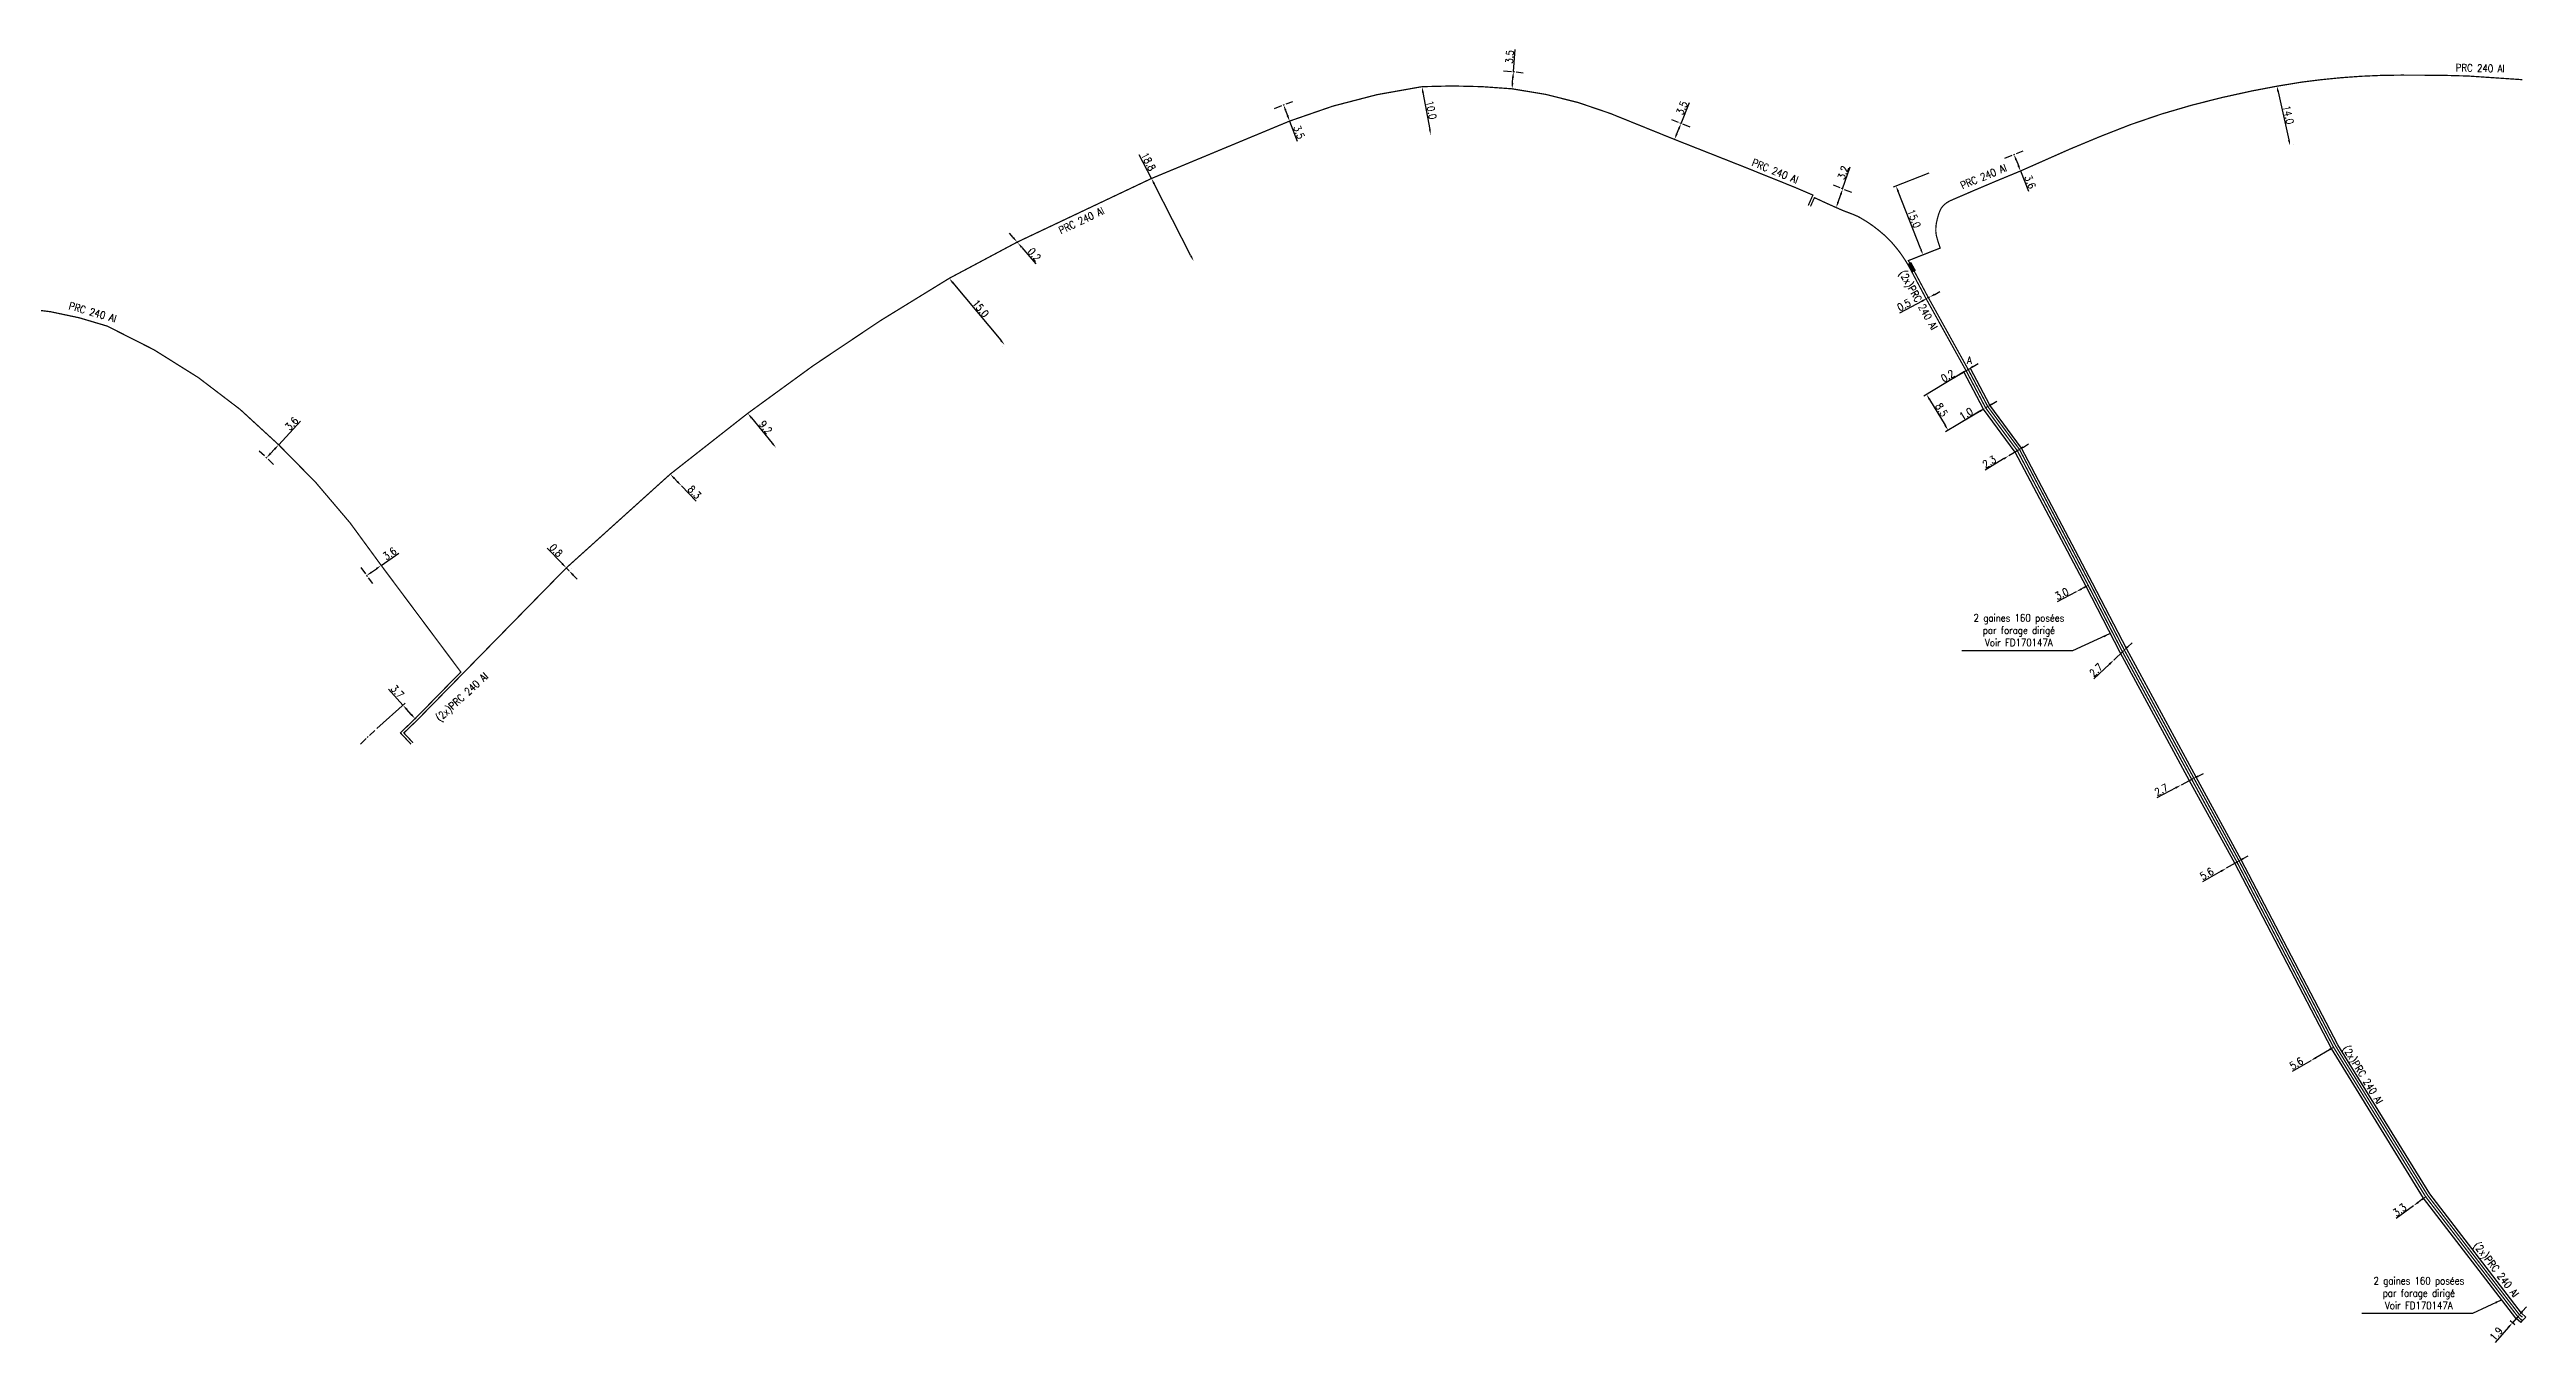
# Model space of a CAD drawing. Header units: millimetres. Extents: x 169999 to 171001, y 147000 to 147892.
# Drawn here: x 170499 to 171001, y 147193 to 147455 of the extents above; entities that cross this region are included whole.
import ezdxf
from ezdxf.enums import TextEntityAlignment as Align

# ---------------------------------------------------------------- set-up
doc = ezdxf.new("R2010")
doc.units = ezdxf.units.MM
doc.header["$PDMODE"] = 34
doc.linetypes.add('CENTER', pattern=[50.8, 31.75, -6.35, 6.35, -6.35])
doc.layers.get('0').update_dxf_attribs({"linetype": 'CONTINUOUS'})
doc.layers.get('DEFPOINTS').update_dxf_attribs({"linetype": 'CONTINUOUS'})
for name, color, linetype in [('M_120', 5, 'M_ST_13'), ('M_300', 7, 'CONTINUOUS'), ('M_400', 7, 'CONTINUOUS')]:
    doc.layers.add(name, color=color, linetype=linetype)
doc.styles.add('M_ROMANS', font='ROMANS.shx', dxfattribs={"width": 0.75})
doc.styles.get("Standard").update_dxf_attribs({"font": 'romans.shx', "width": 0.85})
doc.linetypes.add('M_ST_13', pattern='A,5,-0.3,["oo",Standard,S=1.5,R=0,X=0,Y=-0.5],-3', length=8.3)
doc.dimstyles.get("Standard").update_dxf_attribs({"dimtxt": 1.5, "dimasz": 1.2, "dimexe": 0.625, "dimexo": 0.625, "dimgap": 0.25, "dimtad": 1, "dimdec": 1, "dimzin": 0, "dimdsep": 46, "dimtxsty": 'Standard', "dimcen": -0.5, "dimadec": 0, "dimazin": 0, "dimtfac": 1, "dimtdec": 1, "dimtmove": 0, "dimatfit": 3, "dimfxl": 1, "dimtolj": 1, "dimtzin": 0, "dimarcsym": 0})

# ---------------------------------------------------------------- blocks, each defined once
blk = doc.blocks.new('*D1')
at = {"layer": 'DEFPOINTS', "color": 0, "linetype": 'Continuous'}
for p in [(170997.97, 147196.5), (170998.91, 147195.67), (170999.23, 147197.93)]:
    blk.add_point(p, dxfattribs=at)
at = {"layer": 'M_120', "color": 0, "linetype": 'Continuous', "lineweight": -2}
for p, q in [((171000.02, 147198.83), (171000.82, 147199.73)), ((170997.18, 147195.6), (170994.45, 147192.51)), ((170998.45, 147196.09), (170997.5, 147196.92)), ((170999.23, 147197.93), (170997.97, 147196.5))]:
    blk.add_line(p, q, dxfattribs=at)
at = {"layer": 'M_120', "color": 0, "linetype": 'Continuous'}
for points in [[(170999.87, 147198.96), (171000.17, 147198.7), (170999.23, 147197.93)], [(170997.03, 147195.74), (170997.33, 147195.47), (170997.97, 147196.5)]]:
    blk.add_solid(points, dxfattribs=at)
at = {"layer": 'M_120', "color": 0, "linetype": 'Continuous', "insert": (170994.67, 147194.27), "char_height": 1.5, "attachment_point": 5, "rotation": 48.5824}
blk.add_mtext('\\A1;1.9', dxfattribs=at)
blk = doc.blocks.new('*D2')
at = {"layer": 'DEFPOINTS', "color": 0, "linetype": 'Continuous'}
for p in [(170977.95, 147220.23), (170977.95, 147220.23), (170980.6, 147222.2)]:
    blk.add_point(p, dxfattribs=at)
at = {"layer": 'M_120', "color": 0, "linetype": 'Continuous', "lineweight": -2}
for p, q in [((170977.95, 147220.23), (170974.44, 147217.62)), ((170979.63, 147221.48), (170978.91, 147220.95))]:
    blk.add_line(p, q, dxfattribs=at)
at = {"layer": 'M_120', "color": 0, "linetype": 'Continuous'}
for points in [[(170978.79, 147221.11), (170979.03, 147220.79), (170977.95, 147220.23)], [(170979.51, 147221.64), (170979.75, 147221.32), (170980.6, 147222.2)]]:
    blk.add_solid(points, dxfattribs=at)
at = {"layer": 'M_120', "color": 0, "linetype": 'Continuous', "insert": (170975.12, 147219.37), "char_height": 1.5, "attachment_point": 5, "rotation": 36.6646}
blk.add_mtext('\\A1;3.3', dxfattribs=at)
blk = doc.blocks.new('*D3')
at = {"layer": 'DEFPOINTS', "color": 0, "linetype": 'Continuous'}
for p in [(170957.12, 147249.64), (170957.12, 147249.64), (170961.95, 147252.48)]:
    blk.add_point(p, dxfattribs=at)
at = {"layer": 'M_120', "color": 0, "linetype": 'Continuous', "lineweight": -2}
for p, q in [((170957.12, 147249.64), (170953.35, 147247.42)), ((170960.91, 147251.87), (170958.15, 147250.25)), ((170961.63, 147253.02), (170961.63, 147253.02))]:
    blk.add_line(p, q, dxfattribs=at)
at = {"layer": 'M_120', "color": 0, "linetype": 'Continuous'}
for points in [[(170958.05, 147250.42), (170958.26, 147250.08), (170957.12, 147249.64)], [(170960.81, 147252.05), (170961.01, 147251.7), (170961.95, 147252.48)]]:
    blk.add_solid(points, dxfattribs=at)
at = {"layer": 'M_120', "color": 0, "linetype": 'Continuous', "insert": (170954.21, 147249.09), "char_height": 1.5, "attachment_point": 5, "rotation": 30.5009}
blk.add_mtext('\\A1;5.6', dxfattribs=at)
blk = doc.blocks.new('*D4')
at = {"layer": 'DEFPOINTS', "color": 0, "linetype": 'Continuous'}
for p in [(170942.38, 147290.01), (170939.99, 147288.65), (170939.99, 147288.65)]:
    blk.add_point(p, dxfattribs=at)
at = {"layer": 'M_120', "color": 0, "linetype": 'Continuous', "lineweight": -2}
for p, q in [((170942.38, 147290.01), (170939.99, 147288.65)), ((170943.42, 147290.61), (170944.46, 147291.2)), ((170938.95, 147288.05), (170935.16, 147285.89))]:
    blk.add_line(p, q, dxfattribs=at)
at = {"layer": 'M_120', "color": 0, "linetype": 'Continuous'}
for points in [[(170943.32, 147290.78), (170943.52, 147290.43), (170942.38, 147290.01)], [(170938.85, 147288.23), (170939.05, 147287.88), (170939.99, 147288.65)]]:
    blk.add_solid(points, dxfattribs=at)
at = {"layer": 'M_120', "color": 0, "linetype": 'Continuous', "insert": (170936.04, 147287.54), "char_height": 1.5, "attachment_point": 5, "rotation": 29.7235}
blk.add_mtext('\\A1;5.6', dxfattribs=at)
blk = doc.blocks.new('*D5')
at = {"layer": 'DEFPOINTS', "color": 0, "linetype": 'Continuous'}
for p in [(170930.83, 147305.52), (170930.83, 147305.52), (170933.22, 147306.77)]:
    blk.add_point(p, dxfattribs=at)
at = {"layer": 'M_120', "color": 0, "linetype": 'Continuous', "lineweight": -2}
for p, q in [((170929.76, 147304.97), (170925.89, 147302.95)), ((170933.22, 147306.77), (170930.83, 147305.52)), ((170934.29, 147307.32), (170935.35, 147307.88))]:
    blk.add_line(p, q, dxfattribs=at)
at = {"layer": 'M_120', "color": 0, "linetype": 'Continuous'}
for points in [[(170929.67, 147305.14), (170929.86, 147304.79), (170930.83, 147305.52)], [(170934.19, 147307.5), (170934.38, 147307.15), (170933.22, 147306.77)]]:
    blk.add_solid(points, dxfattribs=at)
at = {"layer": 'M_120', "color": 0, "linetype": 'Continuous', "insert": (170926.83, 147304.57), "char_height": 1.5, "attachment_point": 5, "rotation": 27.5306}
blk.add_mtext('\\A1;2.7', dxfattribs=at)
blk = doc.blocks.new('*D6')
at = {"layer": 'DEFPOINTS', "color": 0, "linetype": 'Continuous'}
for p in [(170917.19, 147330.86), (170917.19, 147330.86), (170919.15, 147332.72)]:
    blk.add_point(p, dxfattribs=at)
at = {"layer": 'M_120', "color": 0, "linetype": 'Continuous', "lineweight": -2}
for p, q in [((170920.02, 147333.54), (170920.89, 147334.37)), ((170916.32, 147330.04), (170913.14, 147327.03)), ((170919.15, 147332.72), (170917.19, 147330.86)), ((170919.58, 147332.26), (170919.58, 147332.26))]:
    blk.add_line(p, q, dxfattribs=at)
at = {"layer": 'M_120', "color": 0, "linetype": 'Continuous'}
for points in [[(170916.18, 147330.18), (170916.46, 147329.89), (170917.19, 147330.86)], [(170919.88, 147333.69), (170920.16, 147333.4), (170919.15, 147332.72)]]:
    blk.add_solid(points, dxfattribs=at)
at = {"layer": 'M_120', "color": 0, "linetype": 'Continuous', "insert": (170913.61, 147328.85), "char_height": 1.5, "attachment_point": 5, "rotation": 43.4334}
blk.add_mtext('\\A1;2.7', dxfattribs=at)
blk = doc.blocks.new('*D7')
at = {"layer": 'DEFPOINTS', "color": 0, "linetype": 'Continuous'}
for p in [(170909.59, 147344.72), (170909.59, 147344.72), (170912.24, 147346.12)]:
    blk.add_point(p, dxfattribs=at)
at = {"layer": 'M_120', "color": 0, "linetype": 'Continuous', "lineweight": -2}
for p, q in [((170909.59, 147344.72), (170905.72, 147342.68)), ((170911.18, 147345.56), (170910.65, 147345.28))]:
    blk.add_line(p, q, dxfattribs=at)
at = {"layer": 'M_120', "color": 0, "linetype": 'Continuous'}
for points in [[(170910.56, 147345.45), (170910.75, 147345.1), (170909.59, 147344.72)], [(170911.09, 147345.73), (170911.28, 147345.38), (170912.24, 147346.12)]]:
    blk.add_solid(points, dxfattribs=at)
at = {"layer": 'M_120', "color": 0, "linetype": 'Continuous', "insert": (170906.66, 147344.3), "char_height": 1.5, "attachment_point": 5, "rotation": 27.7917}
blk.add_mtext('\\A1;3.0', dxfattribs=at)
blk = doc.blocks.new('*D8')
at = {"layer": 'DEFPOINTS', "color": 0, "linetype": 'Continuous'}
for p in [(170895.9, 147372.26), (170895.9, 147372.26), (170897.87, 147373.44)]:
    blk.add_point(p, dxfattribs=at)
at = {"layer": 'M_120', "color": 0, "linetype": 'Continuous', "lineweight": -2}
for p, q in [((170898.9, 147374.06), (170899.92, 147374.68)), ((170894.87, 147371.64), (170891.12, 147369.39)), ((170897.87, 147373.44), (170895.9, 147372.26))]:
    blk.add_line(p, q, dxfattribs=at)
at = {"layer": 'M_120', "color": 0, "linetype": 'Continuous'}
for points in [[(170898.79, 147374.23), (170899, 147373.89), (170897.87, 147373.44)], [(170894.77, 147371.81), (170894.97, 147371.47), (170895.9, 147372.26)]]:
    blk.add_solid(points, dxfattribs=at)
at = {"layer": 'M_120', "color": 0, "linetype": 'Continuous', "insert": (170891.97, 147371.06), "char_height": 1.5, "attachment_point": 5, "rotation": 31.0317}
blk.add_mtext('\\A1;2.3', dxfattribs=at)
blk = doc.blocks.new('*D9')
at = {"layer": 'DEFPOINTS', "color": 0, "linetype": 'Continuous'}
for p in [(170891.12, 147381.94), (170891.12, 147381.94), (170891.45, 147382.13)]:
    blk.add_point(p, dxfattribs=at)
at = {"layer": 'M_120', "color": 0, "linetype": 'Continuous', "lineweight": -2}
for p, q in [((170890.09, 147381.32), (170886.5, 147379.16)), ((170891.45, 147382.13), (170891.12, 147381.94)), ((170892.47, 147382.75), (170893.5, 147383.37))]:
    blk.add_line(p, q, dxfattribs=at)
at = {"layer": 'M_120', "color": 0, "linetype": 'Continuous'}
for points in [[(170889.99, 147381.49), (170890.2, 147381.15), (170891.12, 147381.94)], [(170892.37, 147382.92), (170892.58, 147382.58), (170891.45, 147382.13)]]:
    blk.add_solid(points, dxfattribs=at)
at = {"layer": 'M_120', "color": 0, "linetype": 'Continuous', "insert": (170887.27, 147380.79), "char_height": 1.5, "attachment_point": 5, "rotation": 31.0313}
blk.add_mtext('\\A1;1.0', dxfattribs=at)
blk = doc.blocks.new('*D10')
at = {"layer": 'DEFPOINTS', "color": 0, "linetype": 'Continuous'}
for p in [(170887.48, 147389.67), (170891.12, 147381.94), (170883.64, 147377.43)]:
    blk.add_point(p, dxfattribs=at)
at = {"layer": 'M_400', "color": 0, "linetype": 'Continuous', "lineweight": -2}
for p, q in [((170886.94, 147389.34), (170878.72, 147384.4)), ((170879.87, 147383.69), (170883.02, 147378.46)), ((170890.59, 147381.62), (170883.1, 147377.11))]:
    blk.add_line(p, q, dxfattribs=at)
at = {"layer": 'M_400', "color": 0, "linetype": 'Continuous'}
for points in [[(170880.05, 147383.79), (170879.7, 147383.59), (170879.26, 147384.72)], [(170883.19, 147378.57), (170882.85, 147378.36), (170883.64, 147377.43)]]:
    blk.add_solid(points, dxfattribs=at)
at = {"layer": 'M_400', "color": 0, "linetype": 'Continuous', "insert": (170882.3, 147381.59), "char_height": 1.5, "attachment_point": 5, "rotation": 301.0313}
blk.add_mtext('\\A1;8.5', dxfattribs=at)
blk = doc.blocks.new('*D11')
at = {"layer": 'DEFPOINTS', "color": 0, "linetype": 'Continuous'}
for p in [(170887.48, 147389.67), (170887.65, 147389.77), (170887.65, 147389.77)]:
    blk.add_point(p, dxfattribs=at)
at = {"layer": 'M_400', "color": 0, "linetype": 'Continuous', "lineweight": -2}
for p, q in [((170887.16, 147390.2), (170887.16, 147390.2)), ((170887.33, 147390.3), (170887.33, 147390.3)), ((170887.65, 147389.77), (170887.48, 147389.67)), ((170888.68, 147390.39), (170889.71, 147391.01)), ((170886.45, 147389.05), (170882.7, 147386.79))]:
    blk.add_line(p, q, dxfattribs=at)
at = {"layer": 'M_400', "color": 0, "linetype": 'Continuous'}
for points in [[(170886.35, 147389.22), (170886.55, 147388.88), (170887.48, 147389.67)], [(170888.57, 147390.56), (170888.78, 147390.22), (170887.65, 147389.77)]]:
    blk.add_solid(points, dxfattribs=at)
at = {"layer": 'M_400', "color": 0, "linetype": 'Continuous', "insert": (170883.55, 147388.47), "char_height": 1.5, "attachment_point": 5, "rotation": 31.0313}
blk.add_mtext('\\A1;0.2', dxfattribs=at)
blk = doc.blocks.new('*D12')
at = {"layer": 'DEFPOINTS', "color": 0, "linetype": 'Continuous'}
for p in [(170879.41, 147404.21), (170879.86, 147404.45), (170879.86, 147404.45)]:
    blk.add_point(p, dxfattribs=at)
at = {"layer": 'M_120', "color": 0, "linetype": 'Continuous', "lineweight": -2}
for p, q in [((170879.86, 147404.45), (170879.41, 147404.21)), ((170880.92, 147405.01), (170881.98, 147405.57)), ((170878.35, 147403.65), (170873.75, 147401.22))]:
    blk.add_line(p, q, dxfattribs=at)
at = {"layer": 'M_120', "color": 0, "linetype": 'Continuous'}
for points in [[(170878.26, 147403.83), (170878.45, 147403.47), (170879.41, 147404.21)], [(170880.82, 147405.18), (170881.01, 147404.83), (170879.86, 147404.45)]]:
    blk.add_solid(points, dxfattribs=at)
at = {"layer": 'M_120', "color": 0, "linetype": 'Continuous', "insert": (170874.69, 147402.85), "char_height": 1.5, "attachment_point": 5, "rotation": 27.8416}
blk.add_mtext('\\A1;0.5', dxfattribs=at)
blk = doc.blocks.new('*D13')
at = {"layer": 'DEFPOINTS', "color": 0, "linetype": 'Continuous'}
for p in [(170880.32, 147429.82), (170873.07, 147426.98), (170878.54, 147413.02)]:
    blk.add_point(p, dxfattribs=at)
at = {"layer": 'M_120', "color": 0, "linetype": 'Continuous', "lineweight": -2}
for p, q in [((170879.74, 147429.59), (170872.49, 147426.75)), ((170878.1, 147414.14), (170873.51, 147425.86))]:
    blk.add_line(p, q, dxfattribs=at)
at = {"layer": 'M_120', "color": 0, "linetype": 'Continuous'}
for points in [[(170873.7, 147425.93), (170873.33, 147425.79), (170873.07, 147426.98)], [(170878.29, 147414.21), (170877.92, 147414.06), (170878.54, 147413.02)]]:
    blk.add_solid(points, dxfattribs=at)
at = {"layer": 'M_120', "color": 0, "linetype": 'Continuous', "insert": (170876.74, 147420.36), "char_height": 1.5, "attachment_point": 5, "rotation": 291.3808}
blk.add_mtext('\\A1;15.0', dxfattribs=at)
blk = doc.blocks.new('M_300_03')
at = {"color": 0, "linetype": 'Continuous'}
blk.add_solid([(-1, 0.75), (-1, 0), (1, 0.75), (1, 0)], dxfattribs=at)
at = {"color": 0, "linetype": 'Continuous', "style": 'M_ROMANS', "width": 0.75, "flags": 3}
for tag, p in [('DEF_LEG', (0, -4.625)), ('DEF_COUP', (0, -7.125)), ('DEF_TYPE', (0, -9.625))]:
    blk.add_attdef(tag, text='', height=1.2, dxfattribs=at).set_placement(p, align=Align.MIDDLE)
blk = doc.blocks.new('*D14')
at = {"layer": 'DEFPOINTS', "color": 0, "linetype": 'Continuous'}
for p in [(170896.97, 147433.37), (170896.97, 147433.37), (170898.3, 147430.02)]:
    blk.add_point(p, dxfattribs=at)
at = {"layer": 'M_120', "color": 0, "linetype": 'Continuous', "lineweight": -2}
for p, q in [((170897.42, 147432.25), (170897.86, 147431.14)), ((170898.3, 147430.02), (170899.92, 147425.96))]:
    blk.add_line(p, q, dxfattribs=at)
at = {"layer": 'M_120', "color": 0, "linetype": 'Continuous'}
for points in [[(170897.6, 147432.33), (170897.23, 147432.18), (170896.97, 147433.37)], [(170898.05, 147431.21), (170897.67, 147431.06), (170898.3, 147430.02)]]:
    blk.add_solid(points, dxfattribs=at)
at = {"layer": 'M_120', "color": 0, "linetype": 'Continuous', "insert": (170900.26, 147427.8), "char_height": 1.5, "attachment_point": 5, "rotation": 291.6814}
blk.add_mtext('\\A1;3.6', dxfattribs=at)
blk = doc.blocks.new('*D15')
at = {"layer": 'DEFPOINTS', "color": 0, "linetype": 'Continuous'}
for p in [(170950.25, 147447.21), (170952.92, 147435.18), (170952.92, 147435.18)]:
    blk.add_point(p, dxfattribs=at)
at = {"layer": 'M_120', "color": 0, "linetype": 'Continuous', "lineweight": -2}
for p, q in [((170950.51, 147446.04), (170952.66, 147436.35)), ((170950.86, 147447.34), (170950.86, 147447.34)), ((170953.53, 147435.31), (170953.53, 147435.31))]:
    blk.add_line(p, q, dxfattribs=at)
at = {"layer": 'M_120', "color": 0, "linetype": 'Continuous'}
for points in [[(170950.71, 147446.08), (170950.32, 147445.99), (170950.25, 147447.21)], [(170952.86, 147436.39), (170952.47, 147436.3), (170952.92, 147435.18)]]:
    blk.add_solid(points, dxfattribs=at)
at = {"layer": 'M_120', "color": 0, "linetype": 'Continuous', "insert": (170952.56, 147441.41), "char_height": 1.5, "attachment_point": 5, "rotation": 282.5113}
blk.add_mtext('\\A1;14.0', dxfattribs=at)
blk = doc.blocks.new('*D16')
at = {"layer": 'DEFPOINTS', "color": 0, "linetype": 'Continuous'}
for p in [(170862.26, 147426.37), (170862.26, 147426.37), (170860.95, 147422.6)]:
    blk.add_point(p, dxfattribs=at)
at = {"layer": 'M_120', "color": 0, "linetype": 'Continuous', "lineweight": -2}
for p, q in [((170862.26, 147426.37), (170863.81, 147430.85)), ((170861.35, 147423.73), (170861.87, 147425.24)), ((170861.67, 147426.58), (170861.67, 147426.58)), ((170860.36, 147422.8), (170860.36, 147422.8))]:
    blk.add_line(p, q, dxfattribs=at)
at = {"layer": 'M_120', "color": 0, "linetype": 'Continuous'}
for points in [[(170861.68, 147425.3), (170862.06, 147425.17), (170862.26, 147426.37)], [(170861.16, 147423.8), (170861.54, 147423.67), (170860.95, 147422.6)]]:
    blk.add_solid(points, dxfattribs=at)
at = {"layer": 'M_120', "color": 0, "linetype": 'Continuous', "insert": (170862.34, 147429.68), "char_height": 1.5, "attachment_point": 5, "rotation": 70.9263}
blk.add_mtext('\\A1;3.2', dxfattribs=at)
blk = doc.blocks.new('*D17')
at = {"layer": 'DEFPOINTS', "color": 0, "linetype": 'Continuous'}
for p in [(170829.51, 147439.66), (170829.51, 147439.66), (170828.19, 147436.42)]:
    blk.add_point(p, dxfattribs=at)
at = {"layer": 'M_120', "color": 0, "linetype": 'Continuous', "lineweight": -2}
for p, q in [((170829.51, 147439.66), (170831.22, 147443.89)), ((170828.64, 147437.53), (170829.06, 147438.55))]:
    blk.add_line(p, q, dxfattribs=at)
at = {"layer": 'M_120', "color": 0, "linetype": 'Continuous'}
for points in [[(170828.87, 147438.63), (170829.24, 147438.48), (170829.51, 147439.66)], [(170828.46, 147437.61), (170828.83, 147437.46), (170828.19, 147436.42)]]:
    blk.add_solid(points, dxfattribs=at)
at = {"layer": 'M_120', "color": 0, "linetype": 'Continuous', "insert": (170829.7, 147442.8), "char_height": 1.5, "attachment_point": 5, "rotation": 67.9594}
blk.add_mtext('\\A1;3.5', dxfattribs=at)
blk = doc.blocks.new('*D18')
at = {"layer": 'DEFPOINTS', "color": 0, "linetype": 'Continuous'}
for p in [(170795.55, 147450.17), (170795.55, 147450.17), (170795.27, 147446.68)]:
    blk.add_point(p, dxfattribs=at)
at = {"layer": 'M_120', "color": 0, "linetype": 'Continuous', "lineweight": -2}
for p, q in [((170795.55, 147450.17), (170795.91, 147454.65)), ((170795.37, 147447.88), (170795.46, 147448.98))]:
    blk.add_line(p, q, dxfattribs=at)
at = {"layer": 'M_120', "color": 0, "linetype": 'Continuous'}
for points in [[(170795.26, 147448.99), (170795.65, 147448.96), (170795.55, 147450.17)], [(170795.17, 147447.89), (170795.57, 147447.86), (170795.27, 147446.68)]]:
    blk.add_solid(points, dxfattribs=at)
at = {"layer": 'M_120', "color": 0, "linetype": 'Continuous', "insert": (170794.78, 147453.15), "char_height": 1.5, "attachment_point": 5, "rotation": 85.4691}
blk.add_mtext('\\A1;3.5', dxfattribs=at)
blk = doc.blocks.new('*D19')
at = {"layer": 'DEFPOINTS', "color": 0, "linetype": 'Continuous'}
for p in [(170777, 147447.11), (170778.82, 147437.28), (170778.82, 147437.28)]:
    blk.add_point(p, dxfattribs=at)
at = {"layer": 'M_120', "color": 0, "linetype": 'Continuous', "lineweight": -2}
blk.add_line((170777.22, 147445.93), (170778.6, 147438.46), dxfattribs=at)
at = {"layer": 'M_120', "color": 0, "linetype": 'Continuous'}
for points in [[(170777.41, 147445.97), (170777.02, 147445.9), (170777, 147447.11)], [(170778.8, 147438.5), (170778.41, 147438.43), (170778.82, 147437.28)]]:
    blk.add_solid(points, dxfattribs=at)
at = {"layer": 'M_120', "color": 0, "linetype": 'Continuous', "insert": (170778.89, 147442.38), "char_height": 1.5, "attachment_point": 5, "rotation": 280.5123}
blk.add_mtext('\\A1;10.0', dxfattribs=at)
blk = doc.blocks.new('*D20')
at = {"layer": 'DEFPOINTS', "color": 0, "linetype": 'Continuous'}
for p in [(170748.98, 147443.42), (170748.98, 147443.42), (170750.2, 147440.14)]:
    blk.add_point(p, dxfattribs=at)
at = {"layer": 'M_120', "color": 0, "linetype": 'Continuous', "lineweight": -2}
for p, q in [((170749.4, 147442.29), (170749.78, 147441.26)), ((170750.2, 147440.14), (170751.73, 147436.04))]:
    blk.add_line(p, q, dxfattribs=at)
at = {"layer": 'M_120', "color": 0, "linetype": 'Continuous'}
for points in [[(170749.58, 147442.36), (170749.21, 147442.22), (170748.98, 147443.42)], [(170749.97, 147441.33), (170749.59, 147441.19), (170750.2, 147440.14)]]:
    blk.add_solid(points, dxfattribs=at)
at = {"layer": 'M_120', "color": 0, "linetype": 'Continuous', "insert": (170752.11, 147437.88), "char_height": 1.5, "attachment_point": 5, "rotation": 290.4859}
blk.add_mtext('\\A1;3.5', dxfattribs=at)
blk = doc.blocks.new('*D21')
at = {"layer": 'DEFPOINTS', "color": 0, "linetype": 'Continuous'}
for p in [(170722.21, 147428.5), (170730.75, 147411.75), (170730.75, 147411.75)]:
    blk.add_point(p, dxfattribs=at)
at = {"layer": 'M_120', "color": 0, "linetype": 'Continuous', "lineweight": -2}
for p, q in [((170722.21, 147428.5), (170719.75, 147433.32)), ((170730.2, 147412.82), (170722.75, 147427.43))]:
    blk.add_line(p, q, dxfattribs=at)
at = {"layer": 'M_120', "color": 0, "linetype": 'Continuous'}
for points in [[(170722.93, 147427.52), (170722.57, 147427.34), (170722.21, 147428.5)], [(170730.38, 147412.91), (170730.02, 147412.73), (170730.75, 147411.75)]]:
    blk.add_solid(points, dxfattribs=at)
at = {"layer": 'M_120', "color": 0, "linetype": 'Continuous', "insert": (170721.6, 147431.9), "char_height": 1.5, "attachment_point": 5, "rotation": 297.0199}
blk.add_mtext('\\A1;18.8', dxfattribs=at)
blk = doc.blocks.new('*D22')
at = {"layer": 'DEFPOINTS', "color": 0, "linetype": 'Continuous'}
for p in [(170695, 147415.6), (170695.13, 147415.45), (170695.13, 147415.45)]:
    blk.add_point(p, dxfattribs=at)
at = {"layer": 'M_120', "color": 0, "linetype": 'Continuous', "lineweight": -2}
for p, q in [((170694.21, 147416.51), (170693.43, 147417.42)), ((170695, 147415.6), (170695.13, 147415.45)), ((170695.91, 147414.54), (170698.77, 147411.23))]:
    blk.add_line(p, q, dxfattribs=at)
at = {"layer": 'M_120', "color": 0, "linetype": 'Continuous'}
for points in [[(170694.36, 147416.64), (170694.06, 147416.38), (170695, 147415.6)], [(170696.06, 147414.67), (170695.76, 147414.41), (170695.13, 147415.45)]]:
    blk.add_solid(points, dxfattribs=at)
at = {"layer": 'M_120', "color": 0, "linetype": 'Continuous', "insert": (170698.49, 147413.09), "char_height": 1.5, "attachment_point": 5, "rotation": 310.8023}
blk.add_mtext('\\A1;0.2', dxfattribs=at)
blk = doc.blocks.new('*D23')
at = {"layer": 'DEFPOINTS', "color": 0, "linetype": 'Continuous'}
for p in [(170681.22, 147408.25), (170692.45, 147394.77), (170692.45, 147394.77)]:
    blk.add_point(p, dxfattribs=at)
at = {"layer": 'M_120', "color": 0, "linetype": 'Continuous', "lineweight": -2}
for p, q in [((170681.99, 147407.33), (170691.68, 147395.69)), ((170691.97, 147394.37), (170691.97, 147394.37))]:
    blk.add_line(p, q, dxfattribs=at)
at = {"layer": 'M_120', "color": 0, "linetype": 'Continuous'}
for points in [[(170682.14, 147407.46), (170681.83, 147407.2), (170681.22, 147408.25)], [(170691.83, 147395.82), (170691.53, 147395.56), (170692.45, 147394.77)]]:
    blk.add_solid(points, dxfattribs=at)
at = {"layer": 'M_120', "color": 0, "linetype": 'Continuous', "insert": (170687.6, 147402.15), "char_height": 1.5, "attachment_point": 5, "rotation": 309.7923}
blk.add_mtext('\\A1;15.0', dxfattribs=at)
blk = doc.blocks.new('*D24')
at = {"layer": 'DEFPOINTS', "color": 0, "linetype": 'Continuous'}
for p in [(170640.41, 147380.89), (170646.12, 147373.93), (170646.12, 147373.93)]:
    blk.add_point(p, dxfattribs=at)
at = {"layer": 'M_120', "color": 0, "linetype": 'Continuous', "lineweight": -2}
blk.add_line((170641.17, 147379.96), (170645.36, 147374.85), dxfattribs=at)
at = {"layer": 'M_120', "color": 0, "linetype": 'Continuous'}
for points in [[(170641.33, 147380.08), (170641.02, 147379.83), (170640.41, 147380.89)], [(170645.51, 147374.98), (170645.2, 147374.73), (170646.12, 147373.93)]]:
    blk.add_solid(points, dxfattribs=at)
at = {"layer": 'M_120', "color": 0, "linetype": 'Continuous', "insert": (170644.04, 147378.04), "char_height": 1.5, "attachment_point": 5, "rotation": 309.3625}
blk.add_mtext('\\A1;9.2', dxfattribs=at)
blk = doc.blocks.new('*D25')
at = {"layer": 'DEFPOINTS', "color": 0, "linetype": 'Continuous'}
for p in [(170624.7, 147368.56), (170626.95, 147366.21), (170626.95, 147366.21)]:
    blk.add_point(p, dxfattribs=at)
at = {"layer": 'M_120', "color": 0, "linetype": 'Continuous', "lineweight": -2}
for p, q in [((170625.53, 147367.69), (170626.12, 147367.08)), ((170626.95, 147366.21), (170629.98, 147363.06))]:
    blk.add_line(p, q, dxfattribs=at)
at = {"layer": 'M_120', "color": 0, "linetype": 'Continuous'}
for points in [[(170625.67, 147367.83), (170625.39, 147367.55), (170624.7, 147368.56)], [(170626.26, 147367.22), (170625.97, 147366.94), (170626.95, 147366.21)]]:
    blk.add_solid(points, dxfattribs=at)
at = {"layer": 'M_120', "color": 0, "linetype": 'Continuous', "insert": (170629.6, 147364.9), "char_height": 1.5, "attachment_point": 5, "rotation": 313.8604}
blk.add_mtext('\\A1;8.3', dxfattribs=at)
blk = doc.blocks.new('*D26')
at = {"layer": 'DEFPOINTS', "color": 0, "linetype": 'Continuous'}
for p in [(170603.64, 147349.55), (170604.19, 147348.97), (170604.19, 147348.97)]:
    blk.add_point(p, dxfattribs=at)
at = {"layer": 'M_120', "color": 0, "linetype": 'Continuous', "lineweight": -2}
for p, q in [((170602.8, 147350.41), (170599.76, 147353.55)), ((170604.19, 147348.97), (170603.64, 147349.55)), ((170604.08, 147349.98), (170604.08, 147349.98)), ((170604.64, 147349.41), (170604.64, 147349.41)), ((170605.03, 147348.11), (170605.86, 147347.25))]:
    blk.add_line(p, q, dxfattribs=at)
at = {"layer": 'M_120', "color": 0, "linetype": 'Continuous'}
for points in [[(170602.94, 147350.55), (170602.66, 147350.27), (170603.64, 147349.55)], [(170605.17, 147348.25), (170604.88, 147347.97), (170604.19, 147348.97)]]:
    blk.add_solid(points, dxfattribs=at)
at = {"layer": 'M_120', "color": 0, "linetype": 'Continuous', "insert": (170601.58, 147353.1), "char_height": 1.5, "attachment_point": 5, "rotation": 314.1272}
blk.add_mtext('\\A1;0.8', dxfattribs=at)
blk = doc.blocks.new('*D27')
at = {"layer": 'DEFPOINTS', "color": 0, "linetype": 'Continuous'}
for p in [(170570.53, 147321.72), (170573, 147318.97), (170564.81, 147316.59)]:
    blk.add_point(p, dxfattribs=at)
at = {"layer": 'M_120', "color": 0, "linetype": 'Continuous', "lineweight": -2}
for p, q in [((170570.53, 147321.72), (170567.61, 147324.98)), ((170565.28, 147317), (170571, 147322.14)), ((170572.2, 147319.86), (170571.33, 147320.83))]:
    blk.add_line(p, q, dxfattribs=at)
at = {"layer": 'M_120', "color": 0, "linetype": 'Continuous'}
for points in [[(170571.48, 147320.97), (170571.18, 147320.7), (170570.53, 147321.72)], [(170572.35, 147320), (170572.05, 147319.73), (170573, 147318.97)]]:
    blk.add_solid(points, dxfattribs=at)
at = {"layer": 'M_120', "color": 0, "linetype": 'Continuous', "insert": (170569.41, 147324.46), "char_height": 1.5, "attachment_point": 5, "rotation": 311.9447}
blk.add_mtext('\\A1;3.7', dxfattribs=at)
blk = doc.blocks.new('*D28')
at = {"layer": 'DEFPOINTS', "color": 0, "linetype": 'Continuous'}
for p in [(170566.14, 147350.05), (170563.19, 147347.99), (170563.19, 147347.99)]:
    blk.add_point(p, dxfattribs=at)
at = {"layer": 'M_120', "color": 0, "linetype": 'Continuous', "lineweight": -2}
for p, q in [((170564.17, 147348.68), (170565.16, 147349.36)), ((170566.14, 147350.05), (170569.73, 147352.54))]:
    blk.add_line(p, q, dxfattribs=at)
at = {"layer": 'M_120', "color": 0, "linetype": 'Continuous'}
for points in [[(170565.04, 147349.53), (170565.27, 147349.2), (170566.14, 147350.05)], [(170564.06, 147348.84), (170564.29, 147348.51), (170563.19, 147347.99)]]:
    blk.add_solid(points, dxfattribs=at)
at = {"layer": 'M_120', "color": 0, "linetype": 'Continuous', "insert": (170567.86, 147352.46), "char_height": 1.5, "attachment_point": 5, "rotation": 34.8141}
blk.add_mtext('\\A1;3.6', dxfattribs=at)
blk = doc.blocks.new('*D29')
at = {"layer": 'DEFPOINTS', "color": 0, "linetype": 'Continuous'}
for p in [(170545.36, 147374.51), (170542.9, 147371.88), (170542.9, 147371.88)]:
    blk.add_point(p, dxfattribs=at)
at = {"layer": 'M_120', "color": 0, "linetype": 'Continuous', "lineweight": -2}
for p, q in [((170545.36, 147374.51), (170549.81, 147379.28)), ((170543.72, 147372.76), (170544.54, 147373.63))]:
    blk.add_line(p, q, dxfattribs=at)
at = {"layer": 'M_120', "color": 0, "linetype": 'Continuous'}
for points in [[(170544.39, 147373.77), (170544.68, 147373.5), (170545.36, 147374.51)], [(170543.57, 147372.89), (170543.87, 147372.62), (170542.9, 147371.88)]]:
    blk.add_solid(points, dxfattribs=at)
at = {"layer": 'M_120', "color": 0, "linetype": 'Continuous', "insert": (170548, 147378.8), "char_height": 1.5, "attachment_point": 5, "rotation": 46.9476}
blk.add_mtext('\\A1;3.6', dxfattribs=at)

msp = doc.modelspace()

# ---------------------------------------------------------------- linework, layer by layer
at = {"layer": 'M_120', "color": 7, "linetype": 'CENTER', "ltscale": 0.05, "flags": 128}
for points in [[(170793.56, 147450.35), (170795.55, 147450.17), (170797.54, 147449.94)], [(170747.11, 147442.7), (170748.98, 147443.42), (170750.85, 147444.11)], [(170831.36, 147438.92), (170829.51, 147439.66), (170827.65, 147440.41)], [(170895.12, 147432.62), (170896.97, 147433.37), (170898.83, 147434.11)], [(170864.13, 147425.66), (170862.26, 147426.37), (170860.4, 147427.12)], [(170544.34, 147370.49), (170542.9, 147371.88), (170541.43, 147373.24)], [(170562.02, 147349.61), (170563.19, 147347.99), (170564.37, 147346.38)], [(170561.91, 147313.84), (170563.36, 147315.21), (170564.81, 147316.59)]]:
    msp.add_lwpolyline(points, dxfattribs=at)
at = {"layer": 'M_120', "const_width": 0.25, "flags": 128}
for points in [[(171000, 147448.53), (171000, 147448.53), (171000, 147448.53), (170989.06, 147449.27), (170983.8, 147449.42), (170979.65, 147449.44), (170975.51, 147449.46), (170971.37, 147449.4), (170967.24, 147449.22), (170963.27, 147448.93), (170959.3, 147448.54), (170955.35, 147448.05), (170950.25, 147447.21), (170945.2, 147446.25), (170939.02, 147444.89), (170932.89, 147443.33), (170926.82, 147441.55), (170920.59, 147439.42), (170914.44, 147437.01), (170908.34, 147434.47), (170898.3, 147430.02), (170898.3, 147430.02), (170898.3, 147430.02), (170893.35, 147427.97), (170888.87, 147426.07), (170884.42, 147424.15), (170883.83, 147423.88), (170883.33, 147423.57), (170882.86, 147423.2), (170882.46, 147422.77), (170882.22, 147422.44), (170882.02, 147422.06), (170881.85, 147421.63), (170881.69, 147421.18), (170881.46, 147420.37), (170881.27, 147419.56), (170881.16, 147418.75), (170881.13, 147417.95), (170881.17, 147417.38), (170881.28, 147416.81), (170881.44, 147416.22), (170881.62, 147415.62), (170882.03, 147414.4), (170878.54, 147413.02), (170875.57, 147411.85), (170875.83, 147411.42)], [(170855.74, 147422.83), (170856.54, 147424.61), (170857.07, 147424.37), (170858.02, 147423.93), (170858.97, 147423.49), (170859.93, 147423.06), (170860.95, 147422.6), (170861.87, 147422.2), (170862.38, 147421.98), (170862.9, 147421.78), (170863.41, 147421.59), (170863.91, 147421.4), (170864.4, 147421.21), (170864.88, 147421.01), (170865.34, 147420.8), (170865.79, 147420.56), (170867.09, 147419.78), (170868.35, 147418.93), (170869.55, 147418), (170870.71, 147417.02), (170871.5, 147416.27), (170872.24, 147415.49), (170872.95, 147414.66), (170873.63, 147413.81), (170874.3, 147412.89), (170874.93, 147411.94), (170875.52, 147410.97), (170876.07, 147409.96), (170879.19, 147404.09), (170887.26, 147389.55), (170891.23, 147382), (170897.65, 147373.31), (170912.02, 147346), (170918.93, 147332.6), (170933, 147306.65), (170942.16, 147289.89), (170961.73, 147252.36), (170980.39, 147222.06), (170999.05, 147197.76), (171000, 147196.91)], [(171000.01, 147197.64), (170999.41, 147198.1), (170980.8, 147222.34), (170962.16, 147252.61), (170942.6, 147290.13), (170933.44, 147306.89), (170919.37, 147332.83), (170912.47, 147346.23), (170898.08, 147373.58), (170891.66, 147382.27), (170887.7, 147389.78), (170879.63, 147404.33), (170876.79, 147409.66)]]:
    msp.add_lwpolyline(points, dxfattribs=at)
for points in [[(170855.29, 147423.03), (170856.23, 147425.14), (170852.32, 147426.81), (170841.96, 147430.98), (170828.19, 147436.42), (170815.16, 147441.69, 0.061581), (170795.27, 147446.68, 0.03631), (170777, 147447.11, 0.058976), (170750.2, 147440.14), (170722.21, 147428.5), (170695, 147415.6), (170681.22, 147408.25, 0.029268), (170640.41, 147380.89), (170624.7, 147368.56), (170603.64, 147349.55), (170573.36, 147318.62), (170570.72, 147316.09), (170572.58, 147314.1)], [(170572.18, 147313.8), (170572.18, 147313.8), (170570.02, 147316.11), (170573, 147318.97), (170582.27, 147328.44), (170566.14, 147350.05, 0.054345), (170545.36, 147374.51, 0.091444), (170510.62, 147398.57, 0.060732), (170493.3, 147402.23), (170491.42, 147402.52), (170488.67, 147402.95), (170485.41, 147403.31), (170480.86, 147403.68), (170476.05, 147404.33), (170471.7, 147405.04), (170463.85, 147406.56), (170455.87, 147408.44), (170447.84, 147410.64, 0.044733), (170404.07, 147422), (170404.07, 147422), (170404.07, 147422), (170375.33, 147426.03), (170375.33, 147426.03, -0.046498), (170343.34, 147434.8), (170342.64, 147435.12), (170340.22, 147436.31), (170337.85, 147437.56), (170335.61, 147438.95), (170333.53, 147440.58), (170332.83, 147441.22), (170332.19, 147441.88), (170331.7, 147442.56), (170331.39, 147443.27), (170310.39, 147441.38), (170302.64, 147439.3), (170288.18, 147433.82, 0.048884), (170227.36, 147403.41, 0.00394), (170211.7, 147392.67), (170207.56, 147398.48)]]:
    msp.add_lwpolyline(points, format="xyb", dxfattribs=at)
at = {"layer": 'M_400', "color": 7, "linetype": 'CONTINUOUS'}
for p, q in [((170886.82, 147389.31), (170887.48, 147389.66)), ((170890.81, 147381.73), (170886.82, 147389.31)), ((170888.14, 147390.01), (170887.48, 147389.66)), ((170892.08, 147382.53), (170888.14, 147390.01)), ((170897.23, 147373.04), (170890.81, 147381.73)), ((170898.5, 147373.84), (170892.08, 147382.53)), ((170911.58, 147345.77), (170897.23, 147373.04)), ((170912.91, 147346.46), (170898.5, 147373.84)), ((170918.49, 147332.37), (170911.58, 147345.77)), ((170919.81, 147333.07), (170912.91, 147346.46)), ((170932.56, 147306.41), (170918.49, 147332.37)), ((170933.88, 147307.13), (170919.81, 147333.07)), ((170941.72, 147289.66), (170932.56, 147306.41)), ((170943.04, 147290.36), (170933.88, 147307.13)), ((170961.29, 147252.11), (170941.72, 147289.66)), ((170962.6, 147252.85), (170943.04, 147290.36)), ((170979.98, 147221.77), (170961.29, 147252.11)), ((170981.21, 147222.63), (170962.6, 147252.85)), ((170998.68, 147197.42), (170979.98, 147221.77)), ((170999.78, 147198.44), (170981.21, 147222.63)), ((171000.67, 147197.65), (170999.78, 147198.44)), ((170999.67, 147196.53), (170998.68, 147197.42)), ((170999.67, 147196.53), (171000.17, 147197.09)), ((171000.67, 147197.65), (171000.17, 147197.09))]:
    msp.add_line(p, q, dxfattribs=at)

# ---------------------------------------------------------------- block references
at = {"layer": 'M_300', "rotation": 299.1886888641397}
msp.add_blockref('M_300_03', (170875.97, 147410.35), dxfattribs=at)

# ---------------------------------------------------------------- texts
at = {"layer": 'M_120', "linetype": 'Continuous', "width": 0.85}
for rotation, p in [(358.8498, (170986.47, 147450.22)), (337.8339, (170843.73, 147431.15)), (22.5427, (170886.54, 147426.3)), (25.3657, (170703.87, 147417.19)), (344.0413, (170502.71, 147402.03))]:
    msp.add_text('PRC 240 Al', height=1.5, rotation=rotation, dxfattribs=at).set_placement(p)
for rotation, p in [(299.4218, (170877.53, 147403.82)), (42.3667, (170582.55, 147323.3)), (301.6275, (170967.57, 147246.75)), (307.5147, (170994.62, 147207.24))]:
    msp.add_text('(2x)PRC 240 Al', height=1.5, rotation=rotation, dxfattribs=at).set_placement(p, align=Align.MIDDLE)
at = {"layer": 'M_400', "linetype": 'Continuous', "width": 0.85}
msp.add_text('A', height=1.5, dxfattribs=at).set_placement((170887.95, 147391.65), align=Align.MIDDLE)
at = {"layer": 'M_400', "linetype": 'Continuous', "char_height": 1.5, "attachment_point": 5}
for insert in [(170897.97, 147336.91), (170979.01, 147202.53)]:
    msp.add_mtext('2 gaines 160 posées\\Ppar forage dirigé\\PVoir FD170147A', dxfattribs=dict(at, insert=insert))

# ---------------------------------------------------------------- dimensions: what is measured, and where the dimension line sits
at = {"layer": 'M_120', "linetype": 'Continuous'}
for base, p1, p2, angle, picture, middle in [((170795.55, 147450.17), (170795.27, 147446.68), (170795.55, 147450.17), 265.4691, '*D18', (170795.78, 147453.07)), ((170778.82, 147437.28), (170777, 147447.11), (170778.82, 147437.28), 100.5123, '*D19', (170777.91, 147442.2)), ((170829.51, 147439.66), (170828.19, 147436.42), (170829.51, 147439.66), 247.9594, '*D17', (170830.62, 147442.42)), ((170748.98, 147443.42), (170750.2, 147440.14), (170748.98, 147443.42), 290.4859, '*D20', (170751.18, 147437.53)), ((170730.75, 147411.75), (170722.21, 147428.5), (170730.75, 147411.75), 117.0199, '*D21', (170720.71, 147431.44)), ((170873.07, 147426.98), (170878.54, 147413.02), (170880.32, 147429.82), 291.3808, '*D13', (170875.81, 147420)), ((170896.97, 147433.37), (170898.3, 147430.02), (170896.97, 147433.37), 291.6814, '*D14', (170899.33, 147427.43)), ((170695.13, 147415.45), (170695, 147415.6), (170695.13, 147415.45), 130.8023, '*D22', (170697.73, 147412.43)), ((170879.86, 147404.45), (170879.41, 147404.21), (170879.86, 147404.45), 207.8416, '*D12', (170875.15, 147401.96)), ((170542.9, 147371.88), (170545.36, 147374.51), (170542.9, 147371.88), 46.9476, '*D29', (170548.73, 147378.12)), ((170895.9, 147372.26), (170897.87, 147373.44), (170895.9, 147372.26), 31.0317, '*D8', (170892.48, 147370.2)), ((170563.19, 147347.99), (170566.14, 147350.05), (170563.19, 147347.99), 34.8141, '*D28', (170568.43, 147351.64)), ((170604.19, 147348.97), (170603.64, 147349.55), (170604.19, 147348.97), 134.1272, '*D26', (170600.86, 147352.41)), ((170909.59, 147344.72), (170912.24, 147346.12), (170909.59, 147344.72), 27.7917, '*D7', (170907.13, 147343.42)), ((170917.19, 147330.86), (170919.15, 147332.72), (170917.19, 147330.86), 43.4334, '*D6', (170914.3, 147328.12)), ((170570.53, 147321.72), (170573, 147318.97), (170564.81, 147316.59), 311.9447, '*D27', (170568.67, 147323.8)), ((170930.83, 147305.52), (170933.22, 147306.77), (170930.83, 147305.52), 27.5306, '*D5', (170927.29, 147303.68)), ((170957.12, 147249.64), (170961.95, 147252.48), (170957.12, 147249.64), 30.5009, '*D3', (170954.72, 147248.23)), ((170977.95, 147220.23), (170980.6, 147222.2), (170977.95, 147220.23), 36.6646, '*D2', (170975.71, 147218.57)), ((170997.97, 147196.5), (170999.23, 147197.93), (170998.91, 147195.67), 48.5824, '*D1', (170995.42, 147193.61))]:
    dim = msp.add_linear_dim(base=base, p1=p1, p2=p2, angle=angle, dimstyle='Standard', dxfattribs=at)
    dim.commit()
    dim.dimension.update_dxf_attribs({"geometry": picture, "text_midpoint": middle, "dimtype": 160})
for base, p1, p2, angle, text, picture, middle in [((170952.92, 147435.18), (170950.25, 147447.21), (170952.92, 147435.18), 102.5113, '14.0', '*D15', (170951.59, 147441.19)), ((170862.26, 147426.37), (170860.95, 147422.6), (170862.26, 147426.37), 250.9263, '3.2', '*D16', (170863.29, 147429.35)), ((170692.45, 147394.77), (170681.22, 147408.25), (170692.45, 147394.77), 129.7923, '15.0', '*D23', (170686.83, 147401.51)), ((170646.12, 147373.93), (170640.41, 147380.89), (170646.12, 147373.93), 129.3625, '9.2', '*D24', (170643.26, 147377.41)), ((170891.12, 147381.94), (170891.45, 147382.13), (170891.12, 147381.94), 31.0313, '1.0', '*D9', (170887.78, 147379.93)), ((170626.95, 147366.21), (170624.7, 147368.56), (170626.95, 147366.21), 133.8604, '8.3', '*D25', (170628.88, 147364.21)), ((170939.99, 147288.65), (170942.38, 147290.01), (170939.99, 147288.65), 29.7235, '5.6', '*D4', (170936.53, 147286.67))]:
    dim = msp.add_linear_dim(base=base, p1=p1, p2=p2, angle=angle, text=text, dimstyle='Standard', dxfattribs=at)
    dim.commit()
    dim.dimension.update_dxf_attribs({"geometry": picture, "text_midpoint": middle, "dimtype": 160})
at = {"layer": 'M_400', "linetype": 'Continuous'}
for base, p2, angle, picture, middle in [((170883.64, 147377.43), (170891.12, 147381.94), 121.0313, '*D10', (170881.45, 147381.08)), ((170887.65, 147389.77), (170887.65, 147389.77), 211.0313, '*D11', (170884.06, 147387.61))]:
    dim = msp.add_linear_dim(base=base, p1=(170887.48, 147389.67), p2=p2, angle=angle, dimstyle='Standard', dxfattribs=at)
    dim.commit()
    dim.dimension.update_dxf_attribs({"geometry": picture, "text_midpoint": middle, "dimtype": 160})

# ---------------------------------------------------------------- leaders
at = {"layer": 'M_400', "linetype": 'Continuous', "annotation_type": 0, "has_hookline": 1, "hookline_direction": 1, "text_width": 20.95}
for points in [[(170916.3, 147336.16), (170908.84, 147332.73), (170907.64, 147332.73)], [(170995.66, 147201.11), (170989.88, 147198.36), (170988.68, 147198.36)]]:
    msp.add_leader(points, dimstyle='Standard', override={"dimgap": 0.25, "dimtad": 1}, dxfattribs=at)

doc.saveas('drawing.dxf')
